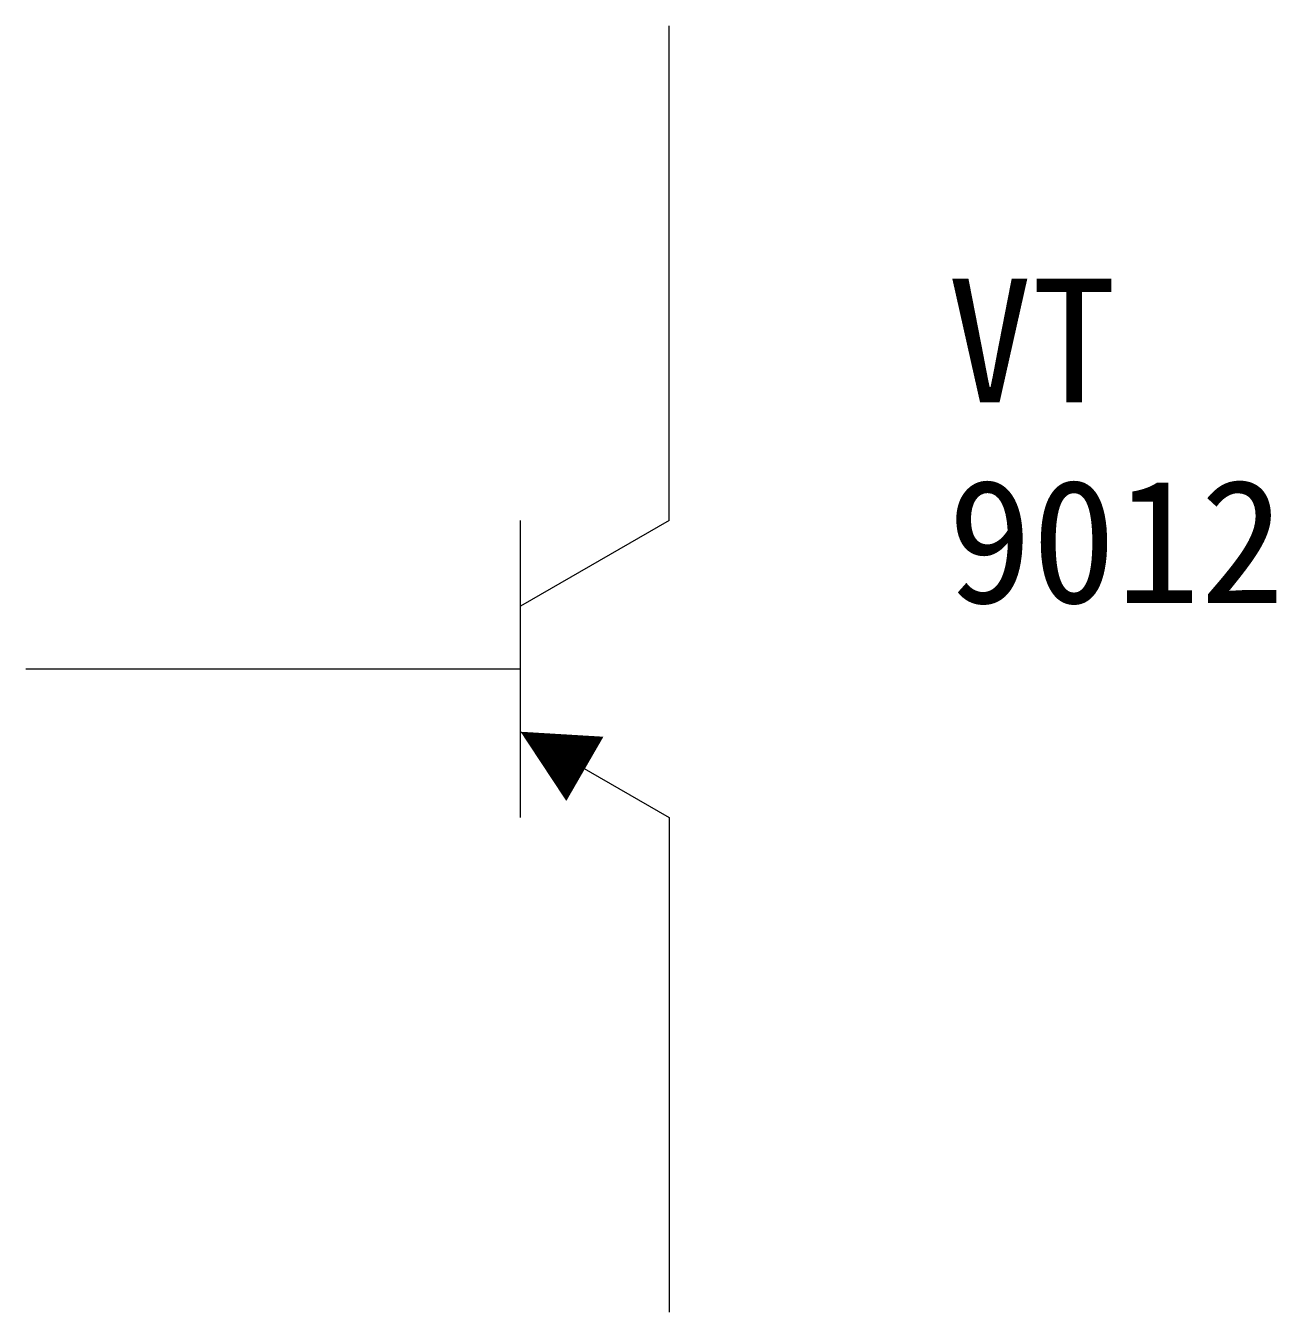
# Model space of a CAD drawing. Header units: millimetres. Extents: x 0 to 25.3, y -13 to 13.
import ezdxf

# ---------------------------------------------------------------- set-up
doc = ezdxf.new("R2010")
doc.units = ezdxf.units.MM
doc.styles.get("Standard").update_dxf_attribs({"font": ''})
doc.styles.get('Standard').set_extended_font_data('SimSun')

msp = doc.modelspace()

# ---------------------------------------------------------------- linework, layer by layer
for p, q in [((13, 3), (13, 13)), ((10, -3), (10, 3)), ((13, 3), (10, 1.268)), ((10, 0), (0, 0)), ((10, -1.268), (13, -3)), ((13, -3), (13, -13))]:
    msp.add_line(p, q)
msp.add_lwpolyline([(10, -1.268, 0, 1.5, 0), (11.299, -2.018, 1.5, 1.5, 0)], format="xyseb")

# ---------------------------------------------------------------- texts
for tag, p, s in [('VT', (18.632, 5.39), 'VT1'), ('9012', (18.632, 1.334), '9012')]:
    msp.add_attdef(tag, p, s, height=2.5)

doc.saveas('drawing.dxf')
